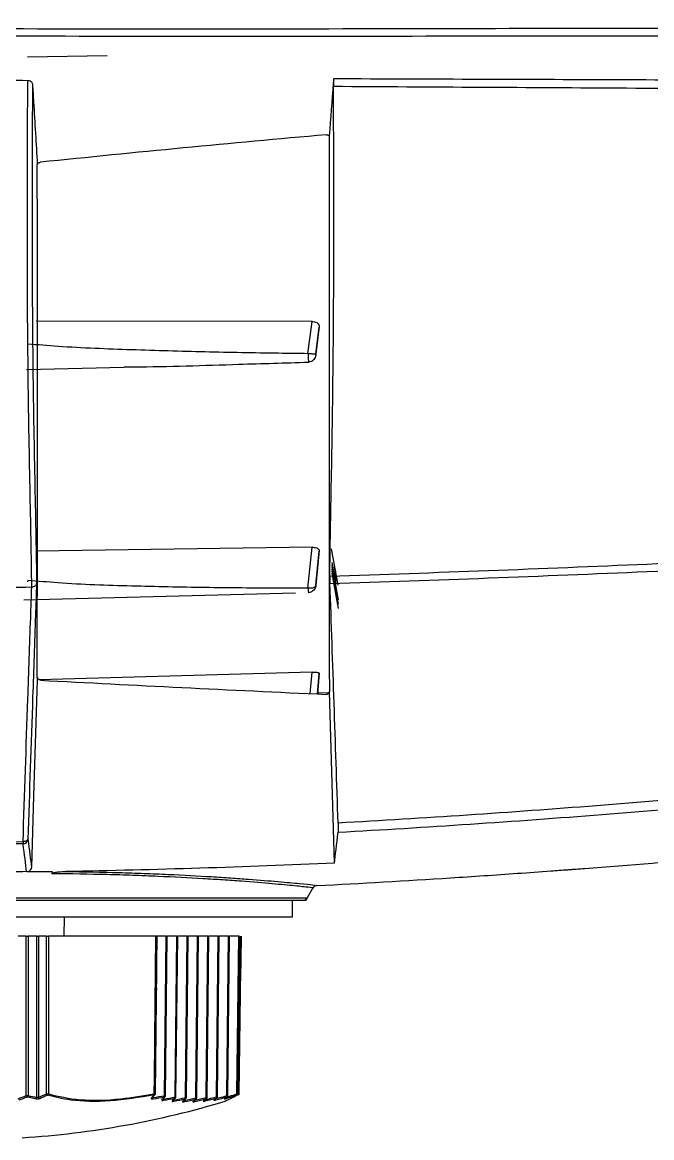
# Model space of a CAD drawing. Extents: x 9.3 to 87.2, y 1.1 to 68.8.
# Drawn here: x 57.913 to 59.844, y 22.138 to 25.559 of the extents above; entities that cross this region are included whole.
import ezdxf

# ---------------------------------------------------------------- set-up
doc = ezdxf.new("R2010")
doc.units = 0
doc.header["$MEASUREMENT"] = 0
doc.layers.add('OBJECT', color=7, linetype='CONTINUOUS')

msp = doc.modelspace()

# ---------------------------------------------------------------- linework, layer by layer
at = {"layer": 'OBJECT'}
for p, q in [((57.9291, 25.453), (58.1736, 25.4568)), ((58.8023, 24.6418), (57.9564, 24.6427)), ((58.7899, 24.5426), (58.8023, 24.6418)), ((58.8139, 24.5392), (58.8245, 24.6212)), ((58.8246, 24.6257), (58.8142, 24.5421)), ((58.8142, 24.5418), (58.8246, 24.6227)), ((58.8246, 24.6227), (58.8243, 24.6212)), ((57.9299, 24.5721), (57.9296, 24.5675)), ((58.7916, 24.5425), (58.7899, 24.5426)), ((58.8142, 24.5421), (58.8142, 24.5418)), ((57.9263, 24.4946), (58.2246, 24.5014)), ((58.7908, 24.5166), (58.7923, 24.5167)), ((58.8023, 23.949), (57.9564, 23.9371)), ((58.7899, 23.8233), (58.8023, 23.949)), ((58.8141, 23.8315), (58.8246, 23.9362)), ((58.8246, 23.9387), (58.8142, 23.8328)), ((58.8142, 23.8327), (58.8246, 23.9367)), ((58.8829, 23.8329), (58.862, 23.9445)), ((58.8748, 23.8431), (58.8636, 23.9026)), ((58.8713, 23.8483), (58.8637, 23.8888)), ((58.8839, 23.7874), (58.8638, 23.8949)), ((58.8839, 23.7741), (58.8638, 23.8816)), ((58.873, 23.8757), (58.8713, 23.8883)), ((58.8748, 23.8764), (58.8713, 23.8883)), ((57.9299, 23.8474), (57.9296, 23.8426)), ((58.8713, 23.835), (58.8637, 23.8754)), ((58.8839, 23.7608), (58.8638, 23.8682)), ((58.873, 23.8624), (58.8713, 23.875)), ((58.873, 23.8691), (58.8713, 23.875)), ((58.8713, 23.8617), (58.8713, 23.835)), ((58.873, 23.8491), (58.8713, 23.8617)), ((58.873, 23.8557), (58.8713, 23.8617)), ((58.873, 23.8357), (58.8713, 23.8483)), ((58.873, 23.8424), (58.8713, 23.8483)), ((58.8748, 23.8764), (58.8748, 23.8098)), ((57.918, 23.7875), (58.7514, 23.8096)), ((57.9426, 23.8274), (57.9426, 23.8274)), ((58.7916, 23.8233), (58.7899, 23.8233)), ((58.7908, 23.8108), (58.7923, 23.8108)), ((58.8142, 23.8328), (58.8142, 23.8327)), ((58.8748, 23.8098), (58.8713, 23.835)), ((58.873, 23.8224), (58.8713, 23.835)), ((58.873, 23.8291), (58.8713, 23.835)), ((58.8023, 23.5659), (57.9647, 23.5427)), ((58.7964, 23.4999), (58.8023, 23.5659)), ((58.8246, 23.5625), (58.819, 23.4988)), ((58.819, 23.4988), (58.8246, 23.5617)), ((58.8193, 23.5024), (58.8543, 23.5036)), ((58.8218, 23.5025), (58.8215, 23.4987)), ((58.8713, 22.98), (58.8554, 23.5063)), ((57.9275, 22.954), (58.0051, 22.954)), ((58.8046, 22.9039), (58.787, 22.8733)), ((57.7426, 22.8733), (58.787, 22.8733)), ((58.774, 22.8658), (57.7426, 22.8658)), ((58.7426, 22.8158), (58.7426, 22.8658)), ((58.7826, 22.8658), (58.774, 22.8658)), ((58.787, 22.8733), (58.7826, 22.8658)), ((57.7426, 22.8158), (58.7426, 22.8158)), ((58.0416, 22.7558), (58.0426, 22.8158)), ((57.9256, 22.7558), (57.9004, 22.7558)), ((57.9257, 22.2673), (57.9256, 22.7558)), ((57.9256, 22.7558), (57.9312, 22.7558)), ((57.9312, 22.7558), (57.9313, 22.2673)), ((57.9578, 22.7558), (57.9312, 22.7558)), ((57.9579, 22.2615), (57.9578, 22.7558)), ((57.9578, 22.7558), (57.9634, 22.7558)), ((57.9634, 22.7558), (57.9635, 22.2625)), ((57.9881, 22.7558), (57.9634, 22.7558)), ((57.9876, 22.2723), (57.9881, 22.7558)), ((58.3235, 22.7558), (57.9942, 22.7558)), ((58.3235, 22.7558), (58.3248, 22.7558)), ((58.3271, 22.7558), (58.3248, 22.7558)), ((58.3552, 22.7558), (58.3271, 22.7558)), ((58.3501, 22.2669), (58.3552, 22.7558)), ((58.3531, 22.2669), (58.3582, 22.7558)), ((58.3552, 22.7558), (58.3582, 22.7558)), ((58.3871, 22.7558), (58.3582, 22.7558)), ((58.3819, 22.2631), (58.3871, 22.7558)), ((58.3849, 22.2631), (58.3901, 22.7558)), ((58.3871, 22.7558), (58.3901, 22.7558)), ((58.419, 22.7558), (58.3901, 22.7558)), ((58.4138, 22.2609), (58.419, 22.7558)), ((58.4168, 22.2609), (58.422, 22.7558)), ((58.419, 22.7558), (58.422, 22.7558)), ((58.4509, 22.7558), (58.422, 22.7558)), ((58.4457, 22.2602), (58.4509, 22.7558)), ((58.4486, 22.2602), (58.4538, 22.7558)), ((58.4509, 22.7558), (58.4538, 22.7558)), ((58.4827, 22.7558), (58.4538, 22.7558)), ((58.4775, 22.261), (58.4827, 22.7558)), ((58.4805, 22.261), (58.4857, 22.7558)), ((58.4827, 22.7558), (58.4857, 22.7558)), ((58.5146, 22.7558), (58.4857, 22.7558)), ((58.5095, 22.2634), (58.5146, 22.7558)), ((58.5124, 22.2634), (58.5176, 22.7558)), ((58.5146, 22.7558), (58.5176, 22.7558)), ((58.5465, 22.7558), (58.5176, 22.7558)), ((58.5414, 22.2673), (58.5465, 22.7558)), ((58.5444, 22.2673), (58.5495, 22.7558)), ((58.5465, 22.7558), (58.5495, 22.7558)), ((58.5776, 22.7558), (58.5495, 22.7558)), ((58.5718, 22.2723), (58.5776, 22.7558)), ((58.5748, 22.2722), (58.5807, 22.7558)), ((58.5844, 22.7558), (58.5848, 22.7558)), ((58.3219, 22.273), (58.3261, 22.6595)), ((58.5789, 22.273), (58.5836, 22.6569)), ((58.3153, 22.2651), (58.3153, 22.261)), ((58.3472, 22.26), (58.3471, 22.2567)), ((58.379, 22.2564), (58.379, 22.2538)), ((58.4109, 22.2543), (58.4109, 22.2525)), ((58.572, 22.2685), (58.5725, 22.2687))]:
    msp.add_line(p, q, dxfattribs=at)
at = {"layer": 'OBJECT', "flags": 128}
for points in [[(58.8685, 25.3854), (58.868, 25.3783), (58.8675, 25.3721)], [(58.873, 23.8757), (58.8733, 23.8734), (58.8736, 23.8713), (58.8737, 23.8697), (58.8737, 23.8685), (58.8737, 23.8679), (58.8736, 23.8677), (58.8733, 23.8681), (58.873, 23.8691)], [(58.873, 23.8557), (58.8733, 23.8548), (58.8736, 23.8544), (58.8737, 23.8545), (58.8737, 23.8552), (58.8737, 23.8564), (58.8736, 23.858), (58.8733, 23.86), (58.873, 23.8624)], [(58.873, 23.8491), (58.8733, 23.8467), (58.8736, 23.8447), (58.8737, 23.843), (58.8737, 23.8419), (58.8737, 23.8412), (58.8736, 23.8411), (58.8733, 23.8415), (58.873, 23.8424)], [(58.873, 23.8291), (58.8733, 23.8281), (58.8736, 23.8277), (58.8737, 23.8279), (58.8737, 23.8285), (58.8737, 23.8297), (58.8736, 23.8313), (58.8733, 23.8334), (58.873, 23.8357)], [(57.9595, 23.551), (57.9594, 23.5493), (57.9591, 23.5412), (57.9581, 23.5089), (57.9561, 23.4443), (57.948, 23.1859), (57.9413, 22.9682)], [(57.9305, 23.0534), (57.9301, 23.052), (57.9291, 23.0507), (57.9277, 23.0495), (57.9259, 23.0484), (57.9237, 23.0476), (57.9212, 23.047), (57.9185, 23.0467), (57.9157, 23.0466)], [(58.0051, 22.954), (58.0051, 22.9539), (58.0042, 22.9475)], [(57.9942, 22.7558), (57.9942, 22.7478), (57.9941, 22.7158), (57.994, 22.5878), (57.9937, 22.2723)], [(58.3183, 22.273), (58.3184, 22.281), (58.3187, 22.313), (58.3201, 22.441), (58.3235, 22.7558)], [(58.5786, 22.273), (58.5786, 22.281), (58.579, 22.313), (58.5806, 22.441), (58.5844, 22.7558)], [(58.5789, 22.273), (58.5789, 22.273), (58.5788, 22.273), (58.5786, 22.273)], [(58.5339, 22.2582), (58.5334, 22.258), (58.5329, 22.2577)], [(58.5426, 22.264), (58.5421, 22.2637), (58.5415, 22.2635)]]:
    msp.add_lwpolyline(points, dxfattribs=at)
at = {"layer": 'OBJECT'}
for centre, radius, start, end in [((59.4602, 23.0878), 1.545, 181.5291, 181.7884), ((57.9156, 23.0545), 0.015, 271.306, 355.7039), ((58.8176, 22.8964), 0.015, 92.9816, 149.9993), ((58.774, 22.8808), 0.015, 270, 330), ((57.4203, 23.642), 1.4826, 291.4949, 292.4992), ((57.9907, 22.5084), 0.2361, 269.2646, 270.7354), ((57.9923, 22.273), 0.00469, 188.6324, 252.2476), ((57.9893, 22.2726), 0.00445, 290.8199, 354.9379), ((58.3012, 22.2689), 0.0176, 0.9625, 13.3688), ((58.3204, 22.402), 0.1291, 269.0551, 270.6672), ((58.3182, 22.2728), 0.00359, 278.2411, 320.2511), ((58.3179, 22.273), 0.004, 320.5287, 359.3784), ((57.8366, 24.7258), 2.5613, 285.9032, 286.6794), ((58.5671, 22.2701), 0.00516, 341.6415, 24.519), ((58.5736, 22.3495), 0.0772, 268.6379, 270.8564), ((58.5708, 22.2723), 0.004, 296.0201, 359.3089), ((58.5749, 22.273), 0.004, 295.3301, 359.3041), ((58.575, 22.2726), 0.00356, 296.941, 6.6104), ((57.3954, 23.6279), 1.4603, 290.2384, 291.2958), ((57.3973, 23.6271), 1.4635, 290.2389, 291.2956), ((57.7426, 24.8707), 2.7379, 273.5757, 286.9098), ((57.9285, 22.5407), 0.2735, 269.4129, 270.5871), ((57.9304, 22.2679), 0.00467, 187.9711, 251.183), ((57.9268, 22.2676), 0.00456, 296.9681, 356.3223), ((58.2435, 23.6512), 1.4229, 257.2267, 258.3238), ((58.2458, 23.6547), 1.4226, 257.2276, 258.3234), ((57.9534, 22.2618), 0.00451, 297.1949, 357.0373), ((57.9681, 22.2632), 0.00465, 187.9484, 252.0837), ((57.4237, 23.6377), 1.482, 291.4946, 292.5008), ((57.9284, 22.5905), 0.5056, 318.8999, 320.542), ((58.3089, 22.2617), 0.0036, 278.3078, 319.5453), ((57.941, 22.5861), 0.493, 318.8884, 319.8209), ((57.9199, 24.7068), 2.4812, 279.1657, 279.9815), ((58.3089, 22.2594), 0.00658, 340.6742, 14.105), ((57.9202, 24.7098), 2.4804, 279.1663, 279.9811), ((58.0093, 22.5633), 0.454, 316.9777, 318.6152), ((58.3407, 22.2571), 0.00362, 279.3615, 317.2633), ((58.0115, 22.5678), 0.4551, 316.9813, 318.6125), ((57.9079, 24.7101), 2.4961, 280.1312, 280.9448), ((58.341, 22.255), 0.00637, 340.7915, 15.3958), ((57.9079, 24.7145), 2.4968, 280.1321, 280.9442), ((58.3438, 22.2652), 0.00654, 341.38, 14.9256), ((58.3494, 22.2667), 0.0036, 279.2972, 318.4129), ((58.3519, 22.3904), 0.1236, 269.1716, 270.5586), ((58.3491, 22.2669), 0.004, 318.6015, 359.3988), ((58.0824, 22.5418), 0.4116, 314.937, 316.6763), ((58.3725, 22.254), 0.00363, 280.4081, 315.6568), ((58.0863, 22.5447), 0.4104, 314.9349, 316.6769), ((57.8966, 24.7101), 2.5069, 281.0933, 281.9062), ((57.8969, 24.7125), 2.5055, 281.0939, 281.906), ((58.3758, 22.2614), 0.00634, 341.5019, 16.222), ((58.3837, 22.3867), 0.1236, 269.1716, 270.5586), ((58.3812, 22.2629), 0.00362, 280.3564, 316.5278), ((58.3809, 22.2632), 0.004, 316.6657, 359.3988), ((58.1525, 22.5219), 0.372, 312.7566, 314.6103), ((58.4043, 22.2524), 0.00365, 281.4766, 313.3353), ((58.1572, 22.5239), 0.3694, 312.7507, 314.6144), ((57.8841, 24.7152), 2.5221, 282.0548, 282.8657), ((58.4052, 22.2507), 0.00597, 340.9683, 18.0487), ((57.8869, 24.7065), 2.5093, 282.0534, 282.8673), ((58.4079, 22.2591), 0.00613, 341.6081, 17.5301), ((58.4156, 22.3823), 0.1214, 269.1595, 270.5708), ((58.413, 22.2607), 0.00363, 281.3941, 314.5254), ((58.4128, 22.2609), 0.004, 314.6007, 359.3988), ((58.2203, 22.5032), 0.3342, 310.4206, 312.4085), ((58.4362, 22.2523), 0.00366, 282.5101, 310.6959), ((57.8746, 24.7108), 2.5229, 283.0142, 283.827), ((57.8733, 24.7128), 2.5288, 283.0145, 283.8265), ((58.4373, 22.2508), 0.00577, 341.0083, 19.4168), ((58.44, 22.2583), 0.00593, 341.6663, 18.8844), ((58.4474, 22.3816), 0.1214, 269.1595, 270.5708), ((58.4449, 22.26), 0.00365, 282.4648, 312.3198), ((58.4446, 22.2602), 0.004, 312.3955, 359.3988), ((58.284, 22.4876), 0.3009, 307.9247, 310.0533), ((58.4681, 22.2538), 0.00367, 283.5209, 308.4714), ((57.8625, 24.714), 2.5346, 283.9748, 284.7874), ((58.4694, 22.2525), 0.00557, 341.0199, 20.8056), ((57.8628, 24.7095), 2.5338, 283.9743, 284.7883), ((58.4722, 22.2591), 0.00573, 341.712, 20.2513), ((58.4793, 22.3781), 0.1171, 269.1334, 270.5969), ((58.4768, 22.2608), 0.00367, 283.508, 309.9802), ((58.4765, 22.2611), 0.004, 310.0382, 359.3988), ((58.3444, 22.4746), 0.2711, 305.2564, 307.536), ((58.5, 22.2568), 0.00368, 284.5467, 305.6914), ((57.8499, 24.7192), 2.5475, 284.9381, 285.7502), ((58.5019, 22.2556), 0.00509, 340.6186, 20.3157), ((57.8484, 24.7213), 2.5536, 284.9385, 285.75), ((58.5043, 22.2614), 0.00554, 341.7239, 21.6547), ((58.5112, 22.3869), 0.1236, 269.1716, 270.5586), ((58.5086, 22.2632), 0.00368, 284.5435, 307.4672), ((58.5084, 22.2634), 0.004, 307.5172, 359.3988), ((58.4009, 22.4656), 0.2462, 302.4117, 304.8369), ((57.8374, 24.7201), 2.5593, 285.903, 286.681), ((58.5354, 22.2602), 0.00356, 335.2166, 22.1013), ((58.5365, 22.2652), 0.00535, 341.7126, 23.0852), ((58.5432, 22.3887), 0.1214, 269.1593, 270.5709), ((58.5404, 22.2673), 0.004, 304.8209, 359.3988)]:
    msp.add_arc(centre, radius, start, end, dxfattribs=at)
for centre, major_axis, ratio, start_param, end_param in [((59.1396, 27.1062), (0.218, 3.6002), 0.063145, 2.334722, 2.33584), ((59.1396, 27.1041), (0.2775, 3.6002), 0.04139, 2.648248, 2.649365), ((92.5264, 27.1138), (44.0055, 1.9284), 0.075723, 3.805898, 3.837462), ((59.1396, 27.1029), (0.3099, 3.6002), 0.015703, 2.960567, 2.961685)]:
    msp.add_ellipse(centre, major_axis=major_axis, ratio=ratio, start_param=start_param, end_param=end_param, dxfattribs=at)
for points, knots in [([(61.6638, 25.5423), (61.5503, 25.5426), (61.4367, 25.5429), (61.2664, 25.5432), (61.2097, 25.5433), (61.0961, 25.5436), (61.0394, 25.5437), (60.8691, 25.5439), (60.7556, 25.543), (60.5285, 25.5414), (60.415, 25.5409), (60.1879, 25.5403), (60.0744, 25.5403), (59.8473, 25.5401), (59.7338, 25.54), (59.3932, 25.5395), (59.1662, 25.539), (58.7121, 25.5381), (58.485, 25.5377), (58.0309, 25.5379), (57.8039, 25.5386), (57.3498, 25.5425), (57.1227, 25.5455), (56.6687, 25.5521), (56.4417, 25.5555), (56.2146, 25.559)], [0, 0, 0, 0, 0.0625, 0.0625, 0.09375, 0.09375, 0.125, 0.125, 0.1875, 0.1875, 0.25, 0.25, 0.3125, 0.3125, 0.375, 0.375, 0.5, 0.5, 0.625, 0.625, 0.75, 0.75, 0.875, 0.875, 1, 1, 1, 1]), ([(56.2143, 25.5401), (56.4413, 25.5363), (56.6684, 25.5326), (57.1225, 25.5255), (57.3495, 25.5221), (57.8036, 25.5178), (58.0306, 25.5169), (58.4848, 25.5163), (58.7119, 25.5164), (59.166, 25.517), (59.3931, 25.5173), (59.7337, 25.5176), (59.8472, 25.5176), (60.0743, 25.5176), (60.1878, 25.5175), (60.4149, 25.5169), (60.5284, 25.5165), (60.7555, 25.5155), (60.869, 25.5149), (61.0961, 25.5143), (61.2096, 25.5141), (61.4367, 25.5135), (61.5502, 25.5132), (61.6637, 25.5129)], [0, 0, 0, 0, 0.125, 0.125, 0.25, 0.25, 0.375, 0.375, 0.5, 0.5, 0.625, 0.625, 0.6875, 0.6875, 0.75, 0.75, 0.8125, 0.8125, 0.875, 0.875, 0.9375, 0.9375, 1, 1, 1, 1]), ([(62.4519, 25.3745), (61.8605, 25.3764), (61.2659, 25.3777), (60.3693, 25.3803), (60.0698, 25.3813), (59.4699, 25.3833), (59.1695, 25.3844), (58.8685, 25.3854)], [0, 0, 0, 0, 0.5, 0.5, 0.75, 0.75, 1, 1, 1, 1]), ([(57.9426, 23.8274), (57.9413, 23.9189), (57.9393, 24.0212), (57.936, 24.1894), (57.9348, 24.2479), (57.9328, 24.3695), (57.9319, 24.4328), (57.9297, 24.6293), (57.929, 24.7684), (57.9289, 24.9892), (57.929, 25.0648), (57.9295, 25.22), (57.9299, 25.2997), (57.9303, 25.381)], [0, 0, 0, 0, 0.25, 0.25, 0.375, 0.375, 0.5, 0.5, 0.75, 0.75, 0.875, 0.875, 1, 1, 1, 1]), ([(57.9303, 25.381), (57.9332, 25.381), (57.9357, 25.3802), (57.9393, 25.3783), (57.9406, 25.3772), (57.9436, 25.3738), (57.9444, 25.3713), (57.9446, 25.3687)], [0, 0, 0, 0, 0.25, 0.25, 0.5, 0.5, 1, 1, 1, 1]), ([(57.9446, 25.3687), (57.9442, 25.2886), (57.9438, 25.2101), (57.9434, 25.0572), (57.9433, 24.9827), (57.9436, 24.7652), (57.9444, 24.6281), (57.9474, 24.3698), (57.9496, 24.2498), (57.9529, 24.084), (57.954, 24.0312), (57.9558, 23.9307), (57.9567, 23.883), (57.9573, 23.8378)], [0, 0, 0, 0, 0.125, 0.125, 0.25, 0.25, 0.5, 0.5, 0.75, 0.75, 0.875, 0.875, 1, 1, 1, 1]), ([(58.8569, 23.8597), (58.8575, 23.9042), (58.8582, 23.9513), (58.8599, 24.0503), (58.8609, 24.1024), (58.8638, 24.2654), (58.8658, 24.3831), (58.8675, 24.5417), (58.8677, 24.574), (58.8683, 24.6394), (58.8685, 24.6726), (58.869, 24.7736), (58.8692, 24.8428), (58.8693, 24.985), (58.8692, 25.0579), (58.8688, 25.2076), (58.8685, 25.2843), (58.868, 25.3628)], [0, 0, 0, 0, 0.125, 0.125, 0.25, 0.25, 0.5, 0.5, 0.5625, 0.5625, 0.625, 0.625, 0.75, 0.75, 0.875, 0.875, 1, 1, 1, 1]), ([(58.868, 25.3628), (59.1684, 25.3611), (59.4682, 25.3593), (60.0668, 25.3559), (60.3656, 25.3544), (61.2602, 25.3501), (61.8533, 25.3478), (62.4432, 25.3449)], [0, 0, 0, 0, 0.25, 0.25, 0.5, 0.5, 1, 1, 1, 1]), ([(58.8459, 25.214), (58.8484, 25.2142), (58.8507, 25.2138), (58.8537, 25.2125), (58.8547, 25.2117), (58.8553, 25.2108)], [0, 0, 0, 0, 0.5, 0.5, 1, 1, 1, 1]), ([(58.8553, 25.2108), (58.8554, 25.1132), (58.8553, 25.0177), (58.8552, 24.8789), (58.8552, 24.8333), (58.8552, 24.7437), (58.8552, 24.6997), (58.8551, 24.5702), (58.8551, 24.4871), (58.8551, 24.3672), (58.8551, 24.3281), (58.8551, 24.2519), (58.8551, 24.2147), (58.8551, 24.1061), (58.8552, 24.0375), (58.8552, 23.9078), (58.8552, 23.8473), (58.8553, 23.6789), (58.8554, 23.5838), (58.8554, 23.5063)], [0, 0, 0, 0, 0.125, 0.125, 0.1875, 0.1875, 0.25, 0.25, 0.375, 0.375, 0.4375, 0.4375, 0.5, 0.5, 0.625, 0.625, 0.75, 0.75, 1, 1, 1, 1]), ([(57.9595, 25.1233), (57.96, 25.1246), (57.9609, 25.1259), (57.9631, 25.1277), (57.964, 25.1283), (57.9661, 25.1292), (57.9674, 25.1296), (57.9689, 25.1298)], [0, 0, 0, 0, 0.5, 0.5, 0.75, 0.75, 1, 1, 1, 1]), ([(57.9595, 23.551), (57.9595, 23.5896), (57.9595, 23.632), (57.9595, 23.7241), (57.9595, 23.7739), (57.9596, 23.8802), (57.9596, 23.9368), (57.9597, 24.057), (57.9597, 24.1205), (57.9597, 24.2539), (57.9597, 24.3238), (57.9597, 24.4694), (57.9597, 24.5449), (57.9597, 24.7013), (57.9596, 24.7821), (57.9596, 24.9074), (57.9596, 24.9498), (57.9595, 25.0357), (57.9595, 25.0793), (57.9595, 25.1233)], [0, 0, 0, 0, 0.125, 0.125, 0.25, 0.25, 0.375, 0.375, 0.5, 0.5, 0.625, 0.625, 0.75, 0.75, 0.875, 0.875, 0.9375, 0.9375, 1, 1, 1, 1]), ([(58.8023, 24.6418), (58.8049, 24.6416), (58.8101, 24.6412), (58.8169, 24.6383), (58.8219, 24.634), (58.8243, 24.6295), (58.8245, 24.6267), (58.8246, 24.6257)], [0, 0, 0, 0, 0.221447, 0.442937, 0.663375, 0.88227, 1, 1, 1, 1]), ([(58.7899, 24.5426), (58.7597, 24.543), (58.6544, 24.5444), (58.474, 24.5476), (58.2485, 24.5541), (58.0669, 24.5609), (57.961, 24.5696), (57.9299, 24.5721)], [0, 0, 0, 0, 0.105136, 0.367229, 0.629327, 0.89145, 1, 1, 1, 1]), ([(58.7923, 24.5167), (58.7921, 24.5193), (58.7917, 24.5246), (58.7916, 24.5365), (58.7916, 24.5425)], [0, 0, 0, 0, 0.488041, 1, 1, 1, 1]), ([(58.8142, 24.5421), (58.8142, 24.5421), (58.814, 24.5417), (58.8131, 24.5411), (58.8101, 24.5409), (58.8043, 24.5414), (58.7981, 24.542), (58.7937, 24.5423), (58.7916, 24.5425)], [0, 0, 0, 0, 0.0045638, 0.1696343, 0.4736616, 0.6912917, 0.8452632, 1, 1, 1, 1]), ([(58.8142, 24.5418), (58.8142, 24.5417), (58.8141, 24.5395), (58.8133, 24.5345), (58.8104, 24.5276), (58.8055, 24.5218), (58.7994, 24.5177), (58.7947, 24.517), (58.7923, 24.5167)], [0, 0, 0, 0, 0.0052912, 0.1814683, 0.4107971, 0.6144007, 0.8069882, 1, 1, 1, 1]), ([(58.2249, 24.5019), (58.2347, 24.502), (58.3524, 24.5028), (58.5411, 24.5092), (58.7199, 24.5145), (58.7908, 24.5166)], [0, 0, 0, 0, 0.052177, 0.624298, 1, 1, 1, 1]), ([(62.7438, 24.0911), (62.098, 24.0287), (61.4508, 23.982), (60.4787, 23.9268), (60.1545, 23.9107), (59.5059, 23.8823), (59.1815, 23.8701), (58.8569, 23.8597)], [0, 0, 0, 0, 0.5, 0.5, 0.75, 0.75, 1, 1, 1, 1]), ([(58.8573, 23.8377), (59.1818, 23.8481), (59.5062, 23.8604), (60.1546, 23.889), (60.4787, 23.9052), (61.4506, 23.9612), (62.0977, 24.0084), (62.7433, 24.0717)], [0, 0, 0, 0, 0.25, 0.25, 0.5, 0.5, 1, 1, 1, 1]), ([(58.8023, 23.949), (58.8049, 23.9489), (58.8101, 23.9487), (58.8169, 23.9469), (58.8219, 23.9441), (58.8243, 23.9412), (58.8245, 23.9393), (58.8246, 23.9387)], [0, 0, 0, 0, 0.22145, 0.4429415, 0.6633714, 0.8822642, 1, 1, 1, 1]), ([(58.7899, 23.8233), (58.7597, 23.8233), (58.6544, 23.8235), (58.474, 23.8248), (58.2485, 23.8295), (58.0669, 23.8354), (57.961, 23.8447), (57.9299, 23.8474)], [0, 0, 0, 0, 0.105136, 0.367229, 0.629327, 0.89145, 1, 1, 1, 1]), ([(58.8569, 23.8597), (58.8569, 23.8571), (58.8569, 23.854), (58.857, 23.8466), (58.8571, 23.8423), (58.8573, 23.8377)], [0, 0, 0, 0, 0.5, 0.5, 1, 1, 1, 1]), ([(57.9157, 23.0466), (57.9205, 23.1923), (57.9254, 23.338), (57.9304, 23.4837), (57.9333, 23.5667), (57.9362, 23.6497), (57.9391, 23.7327), (57.9402, 23.7643), (57.9413, 23.7958), (57.9424, 23.8274)], [0, 0, 0, 0, 0.0129412, 0.0129412, 0.0129412, 0.0203121, 0.0203121, 0.0203121, 0.02311342, 0.02311342, 0.02311342, 0.02311342]), ([(57.9573, 23.8378), (57.9561, 23.8051), (57.955, 23.7723), (57.9538, 23.7396), (57.9509, 23.6566), (57.948, 23.5736), (57.9452, 23.4906), (57.9402, 23.3449), (57.9353, 23.1991), (57.9305, 23.0534)], [0, 0, 0, 0, 0.00290767, 0.00290767, 0.00290767, 0.01027828, 0.01027828, 0.01027828, 0.02321912, 0.02321912, 0.02321912, 0.02321912]), ([(57.9426, 23.8274), (57.9464, 23.8274), (57.9501, 23.8286), (57.9554, 23.8324), (57.957, 23.8351), (57.9573, 23.8378)], [0, 0, 0, 0, 0.5, 0.5, 1, 1, 1, 1]), ([(58.8142, 23.8328), (58.8142, 23.8328), (58.814, 23.8317), (58.8131, 23.829), (58.8101, 23.8259), (58.8043, 23.824), (58.7981, 23.8232), (58.7937, 23.8232), (58.7916, 23.8233)], [0, 0, 0, 0, 0.00456, 0.169623, 0.473655, 0.691286, 0.845258, 1, 1, 1, 1]), ([(58.7923, 23.8108), (58.7921, 23.811), (58.7917, 23.8114), (58.7916, 23.8192), (58.7916, 23.8233)], [0, 0, 0, 0, 0.488028, 1, 1, 1, 1]), ([(58.7923, 23.8107), (58.795, 23.811), (58.7989, 23.8113), (58.8021, 23.8134), (58.8032, 23.8141)], [0, 0, 0, 0, 0.68139, 1, 1, 1, 1]), ([(58.8142, 23.8327), (58.8142, 23.8326), (58.8141, 23.8306), (58.8133, 23.8261), (58.8104, 23.8201), (58.8067, 23.8157), (58.8039, 23.8144), (58.8032, 23.8141)], [0, 0, 0, 0, 0.007792, 0.267395, 0.605309, 0.905334, 1, 1, 1, 1]), ([(57.9689, 23.5411), (57.9662, 23.5412), (57.964, 23.5428), (57.961, 23.5465), (57.96, 23.5487), (57.9595, 23.551)], [0, 0, 0, 0, 0.5, 0.5, 1, 1, 1, 1]), ([(58.8023, 23.5659), (58.8049, 23.5659), (58.8101, 23.566), (58.8169, 23.5654), (58.8219, 23.5645), (58.8243, 23.5634), (58.8245, 23.5627), (58.8246, 23.5625)], [0, 0, 0, 0, 0.2214506, 0.4429416, 0.6633696, 0.8822699, 1, 1, 1, 1]), ([(58.8554, 23.5063), (58.8549, 23.5042), (58.8539, 23.5021), (58.8516, 23.4996), (58.8506, 23.4988), (58.8484, 23.4978), (58.8472, 23.4975), (58.8459, 23.4976)], [0, 0, 0, 0, 0.5, 0.5, 0.75, 0.75, 1, 1, 1, 1]), ([(58.8168, 22.9113), (58.9536, 22.9184), (59.1589, 22.9303), (59.3984, 22.9464), (59.5182, 22.955), (59.5695, 22.9588), (59.5909, 22.9604), (59.5953, 22.9607), (59.604, 22.9614), (59.617, 22.9624), (59.9077, 22.9844), (60.1933, 23.0097), (61.0214, 23.0931), (61.5703, 23.1619), (62.1159, 23.2437)], [0, 0, 0, 0, 0.125, 0.1875, 0.21875, 0.234375, 0.234375, 0.238281, 0.238281, 0.242188, 0.25, 0.5, 0.5, 1, 1, 1, 1]), ([(60.4658, 23.2279), (60.2025, 23.2009), (59.9388, 23.1769), (59.4109, 23.1354), (59.1468, 23.1177), (58.8824, 23.1031)], [0, 0, 0, 0, 0.5, 0.5, 1, 1, 1, 1]), ([(58.8825, 23.0751), (59.1525, 23.09), (59.4224, 23.1081), (59.9616, 23.1509), (60.231, 23.1755), (60.4999, 23.2034)], [0, 0, 0, 0, 0.5, 0.5, 1, 1, 1, 1]), ([(58.8824, 23.1031), (58.8825, 23.0995), (58.8826, 23.0962), (58.8828, 23.0901), (58.8828, 23.0874), (58.8828, 23.0802), (58.8827, 23.0768), (58.8825, 23.0751)], [0, 0, 0, 0, 0.25, 0.25, 0.5, 0.5, 1, 1, 1, 1]), ([(57.9413, 22.9682), (57.9412, 22.9654), (57.9405, 22.9627), (57.9376, 22.9576), (57.9354, 22.9554), (57.9325, 22.954)], [0, 0, 0, 0, 0.5, 0.5, 1, 1, 1, 1]), ([(58.0042, 22.9475), (58.0043, 22.9483), (58.0051, 22.949), (58.0067, 22.9499), (58.0076, 22.9502), (58.0102, 22.9511), (58.012, 22.9515), (58.0174, 22.9526), (58.021, 22.953), (58.0319, 22.9541), (58.0392, 22.9544), (58.0465, 22.9545)], [0, 0, 0, 0, 0.0625, 0.0625, 0.125, 0.125, 0.25, 0.25, 0.5, 0.5, 1, 1, 1, 1]), ([(58.0465, 22.9545), (58.103, 22.9539), (58.1575, 22.9528), (58.2362, 22.9506), (58.262, 22.9497), (58.3124, 22.9478), (58.3371, 22.9468), (58.4083, 22.9436), (58.4525, 22.9412), (58.5141, 22.9374), (58.5339, 22.9361), (58.5718, 22.9336), (58.5901, 22.9323), (58.6414, 22.9284), (58.6715, 22.926), (58.7106, 22.9226), (58.7227, 22.9215), (58.7447, 22.9194), (58.7548, 22.9185), (58.7816, 22.9158), (58.7949, 22.9144), (58.8126, 22.9123), (58.817, 22.9116), (58.8168, 22.9113)], [0, 0, 0, 0, 0.125, 0.125, 0.1875, 0.1875, 0.25, 0.25, 0.375, 0.375, 0.4375, 0.4375, 0.5, 0.5, 0.625, 0.625, 0.6875, 0.6875, 0.75, 0.75, 0.875, 0.875, 1, 1, 1, 1]), ([(57.9267, 22.954), (57.8963, 22.9539), (57.8657, 22.9537), (57.8044, 22.9529), (57.7736, 22.9524), (57.7426, 22.9517)], [0, 0, 0, 0, 0.5, 0.5, 1, 1, 1, 1]), ([(58.8046, 22.9039), (58.8048, 22.9041), (58.8002, 22.9048), (58.7816, 22.9071), (58.7677, 22.9086), (58.7303, 22.9123), (58.7072, 22.9145), (58.6527, 22.9192), (58.6213, 22.9218), (58.5765, 22.9251), (58.5673, 22.9258), (58.5484, 22.9271), (58.5387, 22.9278), (58.5091, 22.9298), (58.4886, 22.9311), (58.4244, 22.9349), (58.3784, 22.9373), (58.3041, 22.9405), (58.2785, 22.9416), (58.2264, 22.9434), (58.1998, 22.9442), (58.1186, 22.9462), (58.0625, 22.9472), (58.0042, 22.9475)], [0, 0, 0, 0, 0.125, 0.125, 0.25, 0.25, 0.375, 0.375, 0.5, 0.5, 0.53125, 0.53125, 0.5625, 0.5625, 0.625, 0.625, 0.75, 0.75, 0.8125, 0.8125, 0.875, 0.875, 1, 1, 1, 1]), ([(57.9881, 22.7558), (57.9884, 22.7558), (57.9891, 22.7558), (57.9905, 22.7558), (57.9918, 22.7558), (57.9931, 22.7558), (57.9938, 22.7558), (57.9941, 22.7558), (57.9942, 22.7558)], [0, 0, 0, 0, 0.194353, 0.388637, 0.582959, 0.777275, 0.971532, 1, 1, 1, 1]), ([(58.3248, 22.7558), (58.3247, 22.7531), (58.3247, 22.7398), (58.3246, 22.7057), (58.3245, 22.664), (58.3245, 22.6278), (58.3245, 22.6097), (58.3246, 22.6007), (58.3246, 22.5962), (58.3247, 22.594), (58.3247, 22.593), (58.3247, 22.5926), (58.3247, 22.5923), (58.3247, 22.5921), (58.3248, 22.5919), (58.3248, 22.5918), (58.3248, 22.5918), (58.3248, 22.5917), (58.3248, 22.5917), (58.3248, 22.5917), (58.3248, 22.5917), (58.3248, 22.5917), (58.3248, 22.5917), (58.3248, 22.5917), (58.3248, 22.5917), (58.3248, 22.5917), (58.3248, 22.5917), (58.3249, 22.5921), (58.325, 22.5934), (58.3251, 22.5986), (58.3255, 22.6196), (58.3263, 22.6729), (58.3267, 22.7223), (58.3271, 22.7557), (58.3271, 22.7558)], [0, 0, 0, 0, 0.024365, 0.121825, 0.310977, 0.405464, 0.452691, 0.476304, 0.488116, 0.494026, 0.495988, 0.497304, 0.498186, 0.498779, 0.499177, 0.499445, 0.499627, 0.49975, 0.499835, 0.499915, 0.499955, 0.499985, 0.500004, 0.500025, 0.50005, 0.50009, 0.500216, 0.500792, 0.503078, 0.512204, 0.548696, 0.694651, 0.999856, 1, 1, 1, 1]), ([(58.5776, 22.7558), (58.5781, 22.7558), (58.5789, 22.7558), (58.5799, 22.7558), (58.5805, 22.7558), (58.5806, 22.7558), (58.5806, 22.7558)], [0, 0, 0, 0, 0.255763, 0.511554, 0.767347, 1, 1, 1, 1]), ([(58.5848, 22.7558), (58.5848, 22.7531), (58.5846, 22.7398), (58.5842, 22.7068), (58.5838, 22.6766), (58.5836, 22.6569)], [0, 0, 0, 0, 0.08095, 0.404751, 1, 1, 1, 1]), ([(57.9937, 22.2723), (58.0244, 22.265), (58.0859, 22.2506), (58.2042, 22.2534), (58.284, 22.2671), (58.3183, 22.273)], [0, 0, 0, 0, 0.3628523, 0.7260375, 1, 1, 1, 1]), ([(57.9555, 22.2577), (57.9562, 22.2576), (57.9575, 22.2574), (57.9601, 22.2574), (57.9627, 22.2577), (57.965, 22.2581), (57.9662, 22.2585), (57.9667, 22.2587)], [0, 0, 0, 0, 0.2065, 0.413105, 0.617284, 0.824174, 1, 1, 1, 1]), ([(57.9635, 22.2625), (57.9632, 22.2623), (57.9625, 22.2618), (57.9611, 22.2613), (57.9598, 22.2612), (57.9587, 22.2613), (57.9582, 22.2614), (57.9579, 22.2615)], [0, 0, 0, 0, 0.236073, 0.473522, 0.677486, 0.855654, 1, 1, 1, 1]), ([(58.3187, 22.2692), (58.2726, 22.2618), (58.1804, 22.247), (58.0663, 22.2494), (58.0134, 22.2628), (57.9908, 22.2685)], [0, 0, 0, 0, 0.3636389, 0.72762, 1, 1, 1, 1]), ([(58.3094, 22.2582), (58.3092, 22.2579), (58.309, 22.2575), (58.3098, 22.257), (58.3113, 22.2569), (58.3132, 22.257), (58.3146, 22.2572), (58.3151, 22.2573)], [0, 0, 0, 0, 0.220283, 0.4409413, 0.6535654, 0.8590474, 1, 1, 1, 1]), ([(58.3153, 22.261), (58.3149, 22.2609), (58.3142, 22.2607), (58.3133, 22.2607), (58.3127, 22.2608), (58.3123, 22.2611), (58.3123, 22.2614), (58.3124, 22.2615)], [0, 0, 0, 0, 0.219631, 0.439894, 0.649614, 0.862919, 1, 1, 1, 1]), ([(58.3412, 22.2535), (58.3411, 22.2533), (58.3409, 22.2529), (58.3416, 22.2525), (58.3431, 22.2524), (58.345, 22.2526), (58.3464, 22.2528), (58.347, 22.2529)], [0, 0, 0, 0, 0.218104, 0.436509, 0.64765, 0.853083, 1, 1, 1, 1]), ([(58.3471, 22.2567), (58.3468, 22.2565), (58.346, 22.2563), (58.3451, 22.2562), (58.3445, 22.2563), (58.3442, 22.2565), (58.3442, 22.2567), (58.3442, 22.2568)], [0, 0, 0, 0, 0.24088, 0.482522, 0.709613, 0.935692, 1, 1, 1, 1]), ([(58.3731, 22.2504), (58.373, 22.2502), (58.3728, 22.2498), (58.3735, 22.2495), (58.375, 22.2495), (58.3769, 22.2497), (58.3783, 22.2499), (58.3789, 22.25)], [0, 0, 0, 0, 0.215969, 0.432248, 0.642004, 0.847451, 1, 1, 1, 1]), ([(58.379, 22.2538), (58.3786, 22.2537), (58.3778, 22.2534), (58.3769, 22.2533), (58.3763, 22.2533), (58.3762, 22.2534), (58.3762, 22.2535)], [0, 0, 0, 0, 0.290871, 0.582835, 0.853518, 1, 1, 1, 1]), ([(58.4051, 22.2488), (58.4049, 22.2486), (58.4047, 22.2483), (58.4054, 22.2481), (58.4069, 22.2481), (58.4088, 22.2483), (58.4102, 22.2486), (58.4108, 22.2487)], [0, 0, 0, 0, 0.213939, 0.428139, 0.636598, 0.84213, 1, 1, 1, 1]), ([(58.4109, 22.2525), (58.4105, 22.2524), (58.4097, 22.2521), (58.4088, 22.2518), (58.4084, 22.2519), (58.4083, 22.2519)], [0, 0, 0, 0, 0.365839, 0.733134, 1, 1, 1, 1]), ([(58.437, 22.2488), (58.4369, 22.2486), (58.4366, 22.2483), (58.4373, 22.2481), (58.4388, 22.2482), (58.4407, 22.2485), (58.4421, 22.2488), (58.4427, 22.2489)], [0, 0, 0, 0, 0.211972, 0.4241724, 0.6314438, 0.8371679, 1, 1, 1, 1]), ([(58.4689, 22.2502), (58.4688, 22.2501), (58.4685, 22.2498), (58.4693, 22.2497), (58.4707, 22.2498), (58.4726, 22.2502), (58.474, 22.2505), (58.4747, 22.2507)], [0, 0, 0, 0, 0.210068, 0.420352, 0.626502, 0.832533, 1, 1, 1, 1]), ([(58.5009, 22.2532), (58.5008, 22.2531), (58.5005, 22.2528), (58.5012, 22.2528), (58.5026, 22.253), (58.5045, 22.2534), (58.506, 22.2538), (58.5067, 22.2539)], [0, 0, 0, 0, 0.208242, 0.416671, 0.621796, 0.828198, 1, 1, 1, 1]), ([(58.5329, 22.2577), (58.5327, 22.2576), (58.5325, 22.2574), (58.5332, 22.2574), (58.5346, 22.2577), (58.5365, 22.2581), (58.538, 22.2585), (58.5386, 22.2587)], [0, 0, 0, 0, 0.2064634, 0.4130984, 0.6172559, 0.8241493, 1, 1, 1, 1]), ([(58.5388, 22.2519), (58.5378, 22.2516), (58.5356, 22.2507), (58.5593, 22.2623), (58.572, 22.2685)], [0, 0, 0, 0, 0.465233, 1, 1, 1, 1])]:
    msp.add_open_spline(points, degree=3, knots=knots, dxfattribs=at)
for points in [[(58.8685, 25.3854), (58.8682, 25.3807), (58.868, 25.3729), (58.868, 25.3628)], [(57.7985, 25.3814), (57.8425, 25.3813), (57.8864, 25.3811), (57.9303, 25.381)], [(57.9446, 25.3687), (57.9457, 25.3506), (57.9468, 25.3326), (57.9479, 25.3145)], [(58.8675, 25.3721), (58.8632, 25.3184), (58.8591, 25.2647), (58.8553, 25.2108)], [(57.9479, 25.3145), (57.9518, 25.2506), (57.9557, 25.1869), (57.9595, 25.1233)], [(58.8459, 25.214), (58.5535, 25.1882), (58.2611, 25.16), (57.9689, 25.1298)], [(57.7863, 23.8241), (57.8383, 23.8252), (57.8904, 23.8262), (57.9424, 23.8274)], [(57.9424, 23.8274), (57.9425, 23.8274), (57.9425, 23.8274), (57.9426, 23.8274)], [(58.8824, 23.1031), (58.8743, 23.348), (58.866, 23.5928), (58.8573, 23.8377)], [(58.8713, 22.98), (58.8739, 23.0048), (58.8774, 23.0365), (58.8825, 23.0751)], [(57.0206, 23.0344), (57.319, 23.0346), (57.6174, 23.0386), (57.9157, 23.0466)], [(57.9159, 23.0396), (57.6176, 23.0316), (57.3191, 23.0276), (57.0207, 23.0274)], [(57.9267, 22.954), (57.9241, 22.9773), (57.9205, 23.0059), (57.9159, 23.0396)], [(57.9305, 23.0534), (57.9351, 23.0198), (57.9386, 22.9914), (57.9413, 22.9682)], [(58.8713, 22.98), (58.5959, 22.9678), (58.321, 22.9593), (58.0465, 22.9545)], [(57.9275, 22.954), (57.9272, 22.954), (57.9269, 22.954), (57.9267, 22.954)], [(58.8168, 22.9113), (58.8118, 22.911), (58.8071, 22.9081), (58.8046, 22.9038)], [(58.8168, 22.9113), (58.8168, 22.9113), (58.8168, 22.9113), (58.8168, 22.9113)]]:
    msp.add_open_spline(points, degree=3, dxfattribs=at)

doc.saveas('drawing.dxf')
